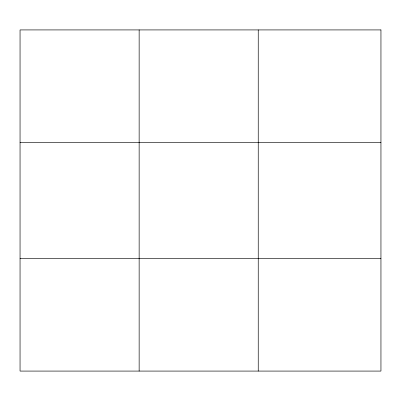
<?xml version="1.0" encoding="UTF-8"?>
<svg xmlns="http://www.w3.org/2000/svg" width="401" height="401" viewBox="0 0 401 401"><rect width="100%" height="100%" fill="white"/><g stroke="black" fill="none" stroke-linecap="round" stroke-linejoin="round"><path stroke-width="0.6" d="M139.147 29.92L139.147 371.08M258.244 29.92L258.244 371.08M20.05 142.5L380.95 142.5M20.05 258.5L380.95 258.5M380.95 29.92L380.95 371.08L20.05 371.08L20.05 29.92L380.95 29.92"/></g></svg>
